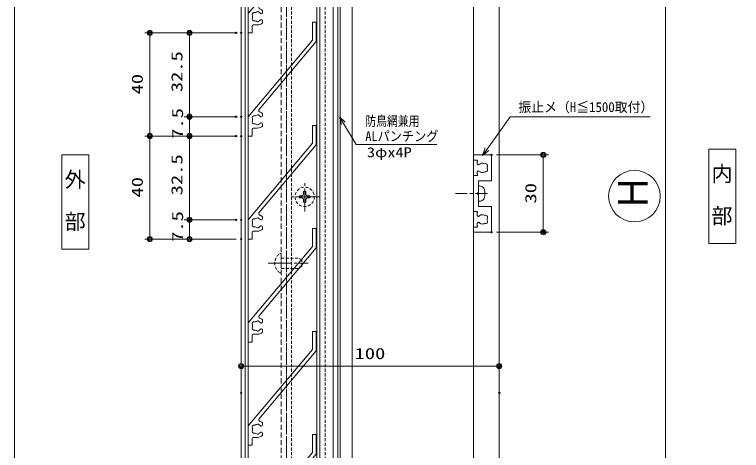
# Model space of a CAD drawing. Units: millimetres on the paper. Extents: x -395 to 395, y -281 to 281.
# Drawn here: x -395.3 to -113.6, y -20.1 to 149 of the extents above; entities that cross this region are included whole.
import ezdxf
from ezdxf.enums import TextEntityAlignment as Align

# ---------------------------------------------------------------- set-up
doc = ezdxf.new("R2010")
doc.units = ezdxf.units.MM
doc.header["$PDMODE"] = 32
doc.header["$PDSIZE"] = 0.5
for name, pattern in [('CHAIN2', [12, 9, -1, 1, -1]), ('DASHED1', [1.8, 1.2, -0.6]), ('DASHED2', [3, 2, -1])]:
    doc.linetypes.add(name, pattern=pattern)
for name, color, linetype, lineweight in [('0-2_USERZ', 3, 'Continuous', 9), ('0-3_F-1', 7, 'Continuous', 9), ('0-5_0', 7, 'Continuous', 9), ('0-8__0-A_1-2', 3, 'Continuous', 9), ('0-9_YSS_ZEN', 6, 'Continuous', 9), ('0-A_USER1', 4, 'Continuous', 9), ('0-C__0-7_', 7, 'Continuous', 9), ('0-E_PARTS3', 134, 'Continuous', 9), ('1-1_SHAPE', 7, 'Continuous', 9), ('1-2_SUNPOU', 3, 'Continuous', 9)]:
    doc.layers.add(name, color=color, linetype=linetype, lineweight=lineweight)
doc.layers.add('0-6_Defpoints', color=7, linetype='Continuous')
doc.styles.add('@ＭＳ ゴシック', font='')
doc.styles.add('ＭＳ ゴシック', font='')
doc.styles.get('@ＭＳ ゴシック').set_extended_font_data('@MS Gothic')
doc.styles.get('ＭＳ ゴシック').set_extended_font_data('MS Gothic')

# ---------------------------------------------------------------- blocks, each defined once
blk = doc.blocks.new('図枠')
at = {"layer": '0-3_F-1'}
blk.add_lwpolyline([(790.6, 0), (0, 0), (0, 562), (790.6, 562)], close=True, dxfattribs=at)
blk = doc.blocks.new('ALW1')
at = {"layer": '0-5_0'}
blk.add_line((0, 0), (-1, 0), dxfattribs=at)
blk.add_lwpolyline([(-0.34641, -0.2), (0, 0), (-0.34641, 0.2)], close=True, dxfattribs=at)
blk = doc.blocks.new('S-HA1')
at = {"layer": '0-5_0'}
for p, q in [((-8.711, 5.599), (-7.847, 5.599)), ((-7.447, 5.199), (-7.447, 5.06)), ((-5.147, 5.06), (-5.147, 5.199)), ((-4.747, 5.599), (-3.882, 5.599)), ((-3.097, 3.499), (-3.097, 2))]:
    blk.add_line(p, q, dxfattribs=at)
for points in [[(-7.5, 0), (-37.175, 24.9), (-44.132, 24.9), (-44.132, 26.4), (-36.629, 26.4), (-10.159, 4.189)], [(-2.597, 1.5), (0, 1.5), (0, 0), (-7.5, 0)]]:
    blk.add_lwpolyline(points, dxfattribs=at)
for centre, radius, start, end in [((-9.838, 4.572), 0.5, 230, 343.13226), ((-6.297, 3.499), 3.2, 138.9855, 163.13226), ((-7.774, 3.759), 0.5, 116.8699, 223.1301), ((-8.285, 3.281), 0.2, 6.2602, 43.1301), ((-6.297, 3.499), 1.8, 186.2602, 208.03074), ((-8.09, 4.384), 0.2, 296.8699, 333.7398), ((-6.297, 3.499), 1.8, 134.79283, 153.7398), ((-7.847, 5.199), 0.4, 360, 90), ((-7.847, 5.06), 0.4, 314.79283, 360), ((-4.747, 5.199), 0.4, 90, 180), ((-4.747, 5.06), 0.4, 180, 225.20717), ((-6.297, 3.499), 1.8, 26.2602, 45.20717), ((-6.297, 3.499), 1.8, 331.96926, 353.7398), ((-4.503, 4.384), 0.2, 206.2602, 243.1301), ((-4.82, 3.759), 0.5, 316.8699, 63.1301), ((-4.309, 3.281), 0.2, 136.8699, 173.7398), ((-6.297, 3.499), 3.2, 360, 41.0145), ((-7.157, 2.27), 0.75, 162.29961, 307.70039), ((-8.062, 2.559), 0.2, 342.29961, 28.03074), ((-6.576, 1.518), 0.2, 81.96926, 127.70039), ((-6.297, 3.499), 1.8, 261.96926, 278.03074), ((-6.017, 1.518), 0.2, 52.29961, 98.03074), ((-5.436, 2.27), 0.75, 232.29961, 17.70039), ((-4.531, 2.559), 0.2, 151.96926, 197.70039), ((-2.597, 2), 0.5, 180, 270)]:
    blk.add_arc(centre, radius, start, end, dxfattribs=at)
blk = doc.blocks.new('GAIBU_H')
at = {"layer": '0-A_USER1'}
blk.add_lwpolyline([(-5.22, -18.32), (5.22, -18.32), (5.22, 18.32), (-5.22, 18.32)], close=True, dxfattribs=at)
at = {"layer": '0-A_USER1', "style": '@ＭＳ ゴシック'}
blk.add_text('外\u3000部', height=5.99, rotation=270, dxfattribs=at).set_placement((-4.987, 12.92), align=Align.BOTTOM_LEFT)
blk = doc.blocks.new('NAIBU_H')
at = {"layer": '0-A_USER1'}
blk.add_lwpolyline([(-5.22, -18.32), (5.22, -18.32), (5.22, 18.32), (-5.22, 18.32)], close=True, dxfattribs=at)
at = {"layer": '0-A_USER1', "style": '@ＭＳ ゴシック'}
blk.add_text('内\u3000部', height=5.99, rotation=270, dxfattribs=at).set_placement((-4.987, 12.92), align=Align.BOTTOM_LEFT)
blk = doc.blocks.new('DOT1')
at = {"layer": '0-5_0'}
blk.add_line((0, 0), (-1, 0), dxfattribs=at)
for radius in [0.5, 0.325]:
    blk.add_circle((0, 0), radius, dxfattribs=at)
blk = doc.blocks.new('丸ビス簡略')
at = {"layer": '0-5_0', "color": 1}
for p, q in [((0, -1.163), (0, 3.4)), ((0, -3.363), (0, -2.163)), ((0, -9), (0, -4.363))]:
    blk.add_line(p, q, dxfattribs=at)
at = {"layer": '0-5_0', "color": 4}
blk.add_line((-3, 0), (3, 0), dxfattribs=at)
for centre, radius, start, end in [((0, 0), 3, 150.84034, 180), ((-1.223, 0.682), 1.6, 101.01271, 150.84034), ((0, -5.6), 8, 78.98729, 101.01271), ((1.223, 0.682), 1.6, 29.15966, 78.98729), ((0, 0), 3, 0, 29.15966)]:
    blk.add_arc(centre, radius, start, end, dxfattribs=at)
blk = doc.blocks.new('FRT')
at = {"layer": '1-1_SHAPE'}
for p, q in [((1.869, 0.411), (1.631, 0.248)), ((1.631, -0.248), (1.869, -0.41))]:
    blk.add_line(p, q, dxfattribs=at)
for points in [[(1.273, 13), (0, 13), (0, 15), (7, 15), (7, 5), (2, 5), (2, 0.659)], [(2.223, 11.268), (1.939, 11.15), (1.8, 11.15), (1.4, 11.55), (1.4, 12.415)], [(3.696, 11.789), (3.581, 11.842), (3.187, 11.773)], [(1.4, 7.585), (1.4, 8.45), (1.8, 8.85), (1.939, 8.85), (2.223, 8.732)], [(1.273, -7), (0, -7), (0, 7), (1.273, 7)], [(2.704, 8.386), (2.794, 8.297), (3.187, 8.227)], [(2, -0.658), (2, -5), (7, -5), (7, -15), (0, -15), (0, -13), (1.273, -13)], [(2.223, -8.732), (1.939, -8.85), (1.8, -8.85), (1.4, -8.45), (1.4, -7.585)], [(3.187, -8.227), (2.794, -8.297), (2.704, -8.386)], [(1.4, -12.415), (1.4, -11.55), (1.8, -11.15), (1.939, -11.15), (2.223, -11.268)], [(3.187, -11.773), (3.581, -11.842), (3.696, -11.789)]]:
    blk.add_lwpolyline(points, dxfattribs=at)
for centre, radius, start, end in [((1.273, 12.7), 0.3, 309.51765, 90), ((3.5, 10), 3.2, 129.51765, 131.0145), ((3.5, 10), 1.8, 100, 135.20717), ((3.5, 10), 1.8, 59.14685, 83.7398), ((4.729, 10.86), 0.75, 315.95278, 114.04722), ((3.5, 10), 1.8, 224.79283, 243.7398), ((3.5, 10), 1.8, 260, 300.85315), ((4.729, 9.14), 0.75, 245.95278, 44.04722), ((3.5, 10), 1.8, 349.14685, 10.85315), ((1.273, 7.3), 0.3, 270, 50.48235), ((3.5, 10), 3.2, 228.9855, 230.48235), ((1.8, 0), 0.3, 124.34408, 235.65592), ((1.7, 0.659), 0.3, 304.34408, 0), ((1.7, -0.658), 0.3, 0, 55.65592), ((1.273, -7.3), 0.3, 309.51765, 90), ((3.5, -10), 3.2, 129.51765, 131.0145), ((3.5, -10), 1.8, 116.2602, 135.20717), ((3.5, -10), 1.8, 59.14685, 100), ((4.729, -9.14), 0.75, 315.95278, 114.04722), ((3.5, -10), 1.8, 224.79283, 260), ((4.729, -10.86), 0.75, 245.95278, 44.04722), ((3.5, -10), 1.8, 349.14685, 10.85315), ((1.273, -12.7), 0.3, 270, 50.48235), ((3.5, -10), 3.2, 228.9855, 230.48235), ((3.5, -10), 1.8, 276.2602, 300.85315)]:
    blk.add_arc(centre, radius, start, end, dxfattribs=at)
blk = doc.blocks.new('U92')
at = {"layer": '0-E_PARTS3', "linetype": 'CHAIN2'}
for p, q in [((0, -5.75), (0, 5.75)), ((-5.75, 0), (5.75, 0))]:
    blk.add_line(p, q, dxfattribs=at)
at = {"layer": '0-E_PARTS3', "linetype": 'DASHED1'}
blk.add_line((1.23, 0.41), (2.05, 0.41), dxfattribs=at)
for points in [[(-1.23, -0.41), (-2.05, -0.41), (-2.05, 0.41), (-1.23, 0.41)], [(-0.41, 1.23), (-0.41, 2.05), (0.41, 2.05), (0.41, 1.23)], [(2.05, 0.41), (2.05, -0.41), (1.23, -0.41)], [(0.41, -1.23), (0.41, -2.05), (-0.41, -2.05), (-0.41, -1.23)]]:
    blk.add_lwpolyline(points, dxfattribs=at)
blk.add_circle((0, 0), 3.75, dxfattribs=at)
for centre, start, end in [((-1.23, 1.23), 270, 0), ((1.23, 1.23), 180, 270), ((-1.23, -1.23), 0, 90), ((1.23, -1.23), 90, 180)]:
    blk.add_arc(centre, 0.82, start, end, dxfattribs=at)
blk = doc.blocks.new('U93')
at = {"layer": '0-E_PARTS3', "linetype": 'CHAIN2'}
blk.add_line((-5, 0), (10.5, 0), dxfattribs=at)
at = {"layer": '0-E_PARTS3', "linetype": 'DASHED1'}
for p, q in [((0, 2), (6.6, 2)), ((8, 1.3), (6.6, 2)), ((8, 1.3), (8, -1.3)), ((0, -2), (6.6, -2)), ((8, -1.3), (6.6, -2))]:
    blk.add_line(p, q, dxfattribs=at)
blk.add_lwpolyline([(-0.509, 3.75), (0, 3.75), (0, -3.75), (-0.509, -3.75)], dxfattribs=at)
blk.add_arc((2.027, 0), 4.527, 124.06671, 235.93329, dxfattribs=at)
blk = doc.blocks.new('_Open30')
at = {"layer": '0-5_0', "color": 3}
blk.add_line((0, 0), (-1, 0), dxfattribs=at)
blk.add_lwpolyline([(-1, 0.2679), (0, 0), (-1, -0.2679)], dxfattribs=at)

msp = doc.modelspace()

# ---------------------------------------------------------------- linework, layer by layer
at = {"layer": '0-2_USERZ'}
for p, q in [((-307.481, 223.518), (-307.481, -208.133)), ((-207.481, 199.518), (-207.481, -40.133)), ((-309.481, 141.87), (-344.878, 141.87)), ((-311.481, 141.87), (-329.529, 141.87)), ((-342.878, 103.87), (-342.878, 139.87)), ((-327.529, 111.37), (-327.529, 139.87)), ((-309.481, 109.37), (-329.529, 109.37)), ((-311.481, 109.37), (-329.529, 109.37)), ((-327.529, 103.87), (-327.529, 107.37)), ((-309.481, 101.87), (-344.878, 101.87)), ((-309.481, 101.87), (-344.878, 101.87)), ((-309.481, 101.87), (-329.529, 101.87)), ((-311.481, 101.87), (-329.529, 101.87)), ((-342.878, 63.87), (-342.878, 99.87)), ((-327.529, 71.37), (-327.529, 99.87)), ((-309.481, 69.37), (-329.529, 69.37)), ((-311.481, 69.37), (-329.529, 69.37)), ((-327.529, 63.87), (-327.529, 67.37)), ((-309.481, 61.87), (-344.878, 61.87)), ((-309.481, 61.87), (-329.529, 61.87)), ((-307.481, 4.219), (-307.481, 14.588)), ((-207.481, 4.219), (-207.481, 14.588)), ((-305.481, 12.588), (-209.481, 12.588))]:
    msp.add_line(p, q, dxfattribs=at)
for points in [[(-269.981, 231.218), (-269.981, -138.13), (-305.981, -138.13), (-305.981, 231.218)], [(-304.781, -138.13), (-305.981, -138.13), (-305.981, 231.218), (-304.781, 231.218)], [(-276.981, -138.13), (-278.181, -138.13), (-278.181, 231.218), (-276.981, 231.218)], [(-269.981, -138.13), (-271.781, -138.13), (-271.781, 231.218), (-269.981, 231.218)]]:
    msp.add_lwpolyline(points, close=True, dxfattribs=at)
at = {"layer": '0-2_USERZ', "color": 4, "linetype": 'DASHED2'}
msp.add_lwpolyline([(-289.981, -138.13), (-291.981, -138.13), (-291.981, 231.218), (-289.981, 231.218)], close=True, dxfattribs=at)
at = {"layer": '0-2_USERZ', "color": 5, "linetype": 'DASHED1'}
for points in [[(-287.981, -138.13), (-289.981, -138.13), (-289.981, 231.218), (-287.981, 231.218)], [(-274.981, -138.13), (-289.981, -138.13), (-289.981, 231.218), (-274.981, 231.218)]]:
    msp.add_lwpolyline(points, close=True, dxfattribs=at)
at = {"layer": '0-2_USERZ', "color": 6}
for points in [[(-269.181, 79.542), (-269.181, 231.218), (-269.981, 231.218), (-269.981, 79.542)], [(-269.181, 79.542), (-269.181, -85.133), (-269.981, -85.133), (-269.981, 79.542)]]:
    msp.add_lwpolyline(points, dxfattribs=at)
at = {"layer": '0-2_USERZ'}
for points in [[(-148.942, 109.292), (-203.241, 109.292), (-212.216, 96.784)], [(-231.705, 98.525), (-262.954, 98.525), (-267.882, 106.774)]]:
    msp.add_lwpolyline(points, dxfattribs=at)
at = {"layer": '0-6_Defpoints'}
for p in [(-342.878, 141.87), (-327.529, 141.87), (-309.481, 141.87), (-307.481, 141.87), (-327.529, 109.37), (-309.481, 109.37), (-307.481, 109.37), (-342.878, 101.87), (-327.529, 101.87), (-309.481, 101.87), (-307.481, 101.87), (-210.481, 94.542), (-327.529, 69.37), (-309.481, 69.37), (-307.481, 69.37), (-307.481, 61.87), (-210.481, 64.542), (-190.401, 64.542), (-207.481, 12.588), (-307.481, 2.219), (-207.481, 2.219)]:
    msp.add_point(p, dxfattribs=at)
at = {"layer": '0-8__0-A_1-2'}
for points in [[(-217.481, 79.542), (-217.481, 223.218), (-264.481, 223.218), (-264.481, 79.542)], [(-217.481, 79.542), (-217.481, -85.133), (-264.481, -85.133), (-264.481, 79.542)]]:
    msp.add_lwpolyline(points, dxfattribs=at)
at = {"layer": '0-9_YSS_ZEN'}
msp.add_line((-143.005, -20.133), (-143.005, 179.218), dxfattribs=at)
at = {"layer": '0-C__0-7_'}
msp.add_circle((-155.072, 78.545), 10, dxfattribs=at)
at = {"layer": '1-2_SUNPOU'}
for p, q in [((-208.481, 94.542), (-188.401, 94.542)), ((-190.401, 92.542), (-190.401, 66.542)), ((-208.481, 64.542), (-188.401, 64.542))]:
    msp.add_line(p, q, dxfattribs=at)

# ---------------------------------------------------------------- block references
at = {"layer": '0-2_USERZ'}
msp.add_blockref('図枠', (-395.322, -281.006), dxfattribs=at)
at = {"layer": '0-2_USERZ', "rotation": 270}
for name, p in [('S-HA1', (-304.781, 141.87)), ('S-HA1', (-304.781, 101.87)), ('S-HA1', (-304.781, 61.87)), ('丸ビス簡略', (-215.481, 79.542)), ('S-HA1', (-304.781, 21.87)), ('S-HA1', (-304.781, -18.13)), ('S-HA1', (-304.781, -58.13))]:
    msp.add_blockref(name, p, dxfattribs=at)
at = {"layer": '0-2_USERZ'}
for name, p, xscale, yscale, rotation in [('DOT1', (-342.878, 141.87), 2, 2, 90), ('DOT1', (-327.529, 141.87), 2, 2, 90), ('DOT1', (-327.529, 109.37), 2, 2, 270), ('DOT1', (-327.529, 109.37), 2, 2, 90), ('_Open30', (-269.42, 109.349), 3, 3, 120.85596), ('DOT1', (-342.878, 101.87), 2, 2, 270), ('DOT1', (-342.878, 101.87), 2, 2, 90), ('DOT1', (-327.529, 101.87), 2, 2, 270), ('DOT1', (-327.529, 101.87), 2, 2, 90), ('_Open30', (-213.965, 94.347), 3, 3, 234.33717), ('DOT1', (-327.529, 69.37), 2, 2, 270), ('DOT1', (-327.529, 69.37), 2, 2, 90), ('DOT1', (-342.878, 61.87), 2, 2, 270), ('DOT1', (-327.529, 61.87), 2, 2, 270), ('DOT1', (-307.481, 12.588), 2, 2, 180)]:
    msp.add_blockref(name, p, dxfattribs=dict(at, xscale=xscale, yscale=yscale, rotation=rotation))
at = {"layer": '0-2_USERZ', "xscale": 2, "yscale": 2}
msp.add_blockref('DOT1', (-207.481, 12.588), dxfattribs=at)
at = {"layer": '0-9_YSS_ZEN', "xscale": 20, "yscale": 20, "rotation": 270}
msp.add_blockref('ALW1', (-143.005, -40.133), dxfattribs=at)
at = {"layer": '0-A_USER1'}
for name, p in [('NAIBU_H', (-121.059, 78.498)), ('GAIBU_H', (-371.744, 76.278))]:
    msp.add_blockref(name, p, dxfattribs=at)
at = {"layer": '0-E_PARTS3', "xscale": -1}
for name, p, rotation in [('U92', (-282.878, 78.274), 6e-05), ('U93', (-291.981, 52.537), 180.00006)]:
    msp.add_blockref(name, p, dxfattribs=dict(at, rotation=rotation))
at = {"layer": '1-1_SHAPE'}
msp.add_blockref('FRT', (-217.481, 79.542), dxfattribs=at)
at = {"layer": '1-2_SUNPOU', "xscale": 2, "yscale": 2}
for p, rotation in [((-190.401, 94.542), 90), ((-190.401, 64.542), 270)]:
    msp.add_blockref('DOT1', p, dxfattribs=dict(at, rotation=rotation))

# ---------------------------------------------------------------- texts
at = {"layer": '0-2_USERZ', "style": 'ＭＳ ゴシック', "width": 1.35}
for s, p in [('32.5', (-328.946, 118.87)), ('40', (-344.295, 118.013)), ('7.5', (-328.711, 100.799)), ('32.5', (-328.946, 78.87)), ('40', (-344.295, 78.013)), ('7.5', (-328.711, 60.799))]:
    msp.add_text(s, height=4.333, rotation=90, dxfattribs=at).set_placement(p, align=Align.BOTTOM_LEFT)
at = {"layer": '0-2_USERZ', "style": 'ＭＳ ゴシック'}
for s, height, width, p in [('防鳥網兼用', 3.848, 0.8, (-259.362, 104.585)), ('ALパンチング', 3.849, 0.9, (-259.362, 98.747)), ('3φx4P', 3.849, 1.2, (-258.744, 92.489)), ('100', 4.333, 1.35, (-263.556, 14.005))]:
    msp.add_text(s, height=height, dxfattribs=dict(at, width=width)).set_placement(p, align=Align.BOTTOM_LEFT)
at = {"layer": '0-A_USER1', "color": 3, "style": 'ＭＳ ゴシック', "width": 0.95}
msp.add_text('振止メ（H≦1500取付）', height=3.848, dxfattribs=at).set_placement((-200.071, 110.01), align=Align.BOTTOM_LEFT)
at = {"layer": '0-C__0-7_', "style": 'ＭＳ ゴシック', "width": 0.9}
msp.add_text('Ｈ', height=11.55, rotation=90, dxfattribs=at).set_placement((-146.463, 72.699), align=Align.BOTTOM_LEFT)
at = {"layer": '1-2_SUNPOU', "style": 'ＭＳ ゴシック', "width": 1.35}
msp.add_text('30', height=4.333, rotation=90, dxfattribs=at).set_placement((-191.818, 75.685), align=Align.BOTTOM_LEFT)

doc.saveas('drawing.dxf')
